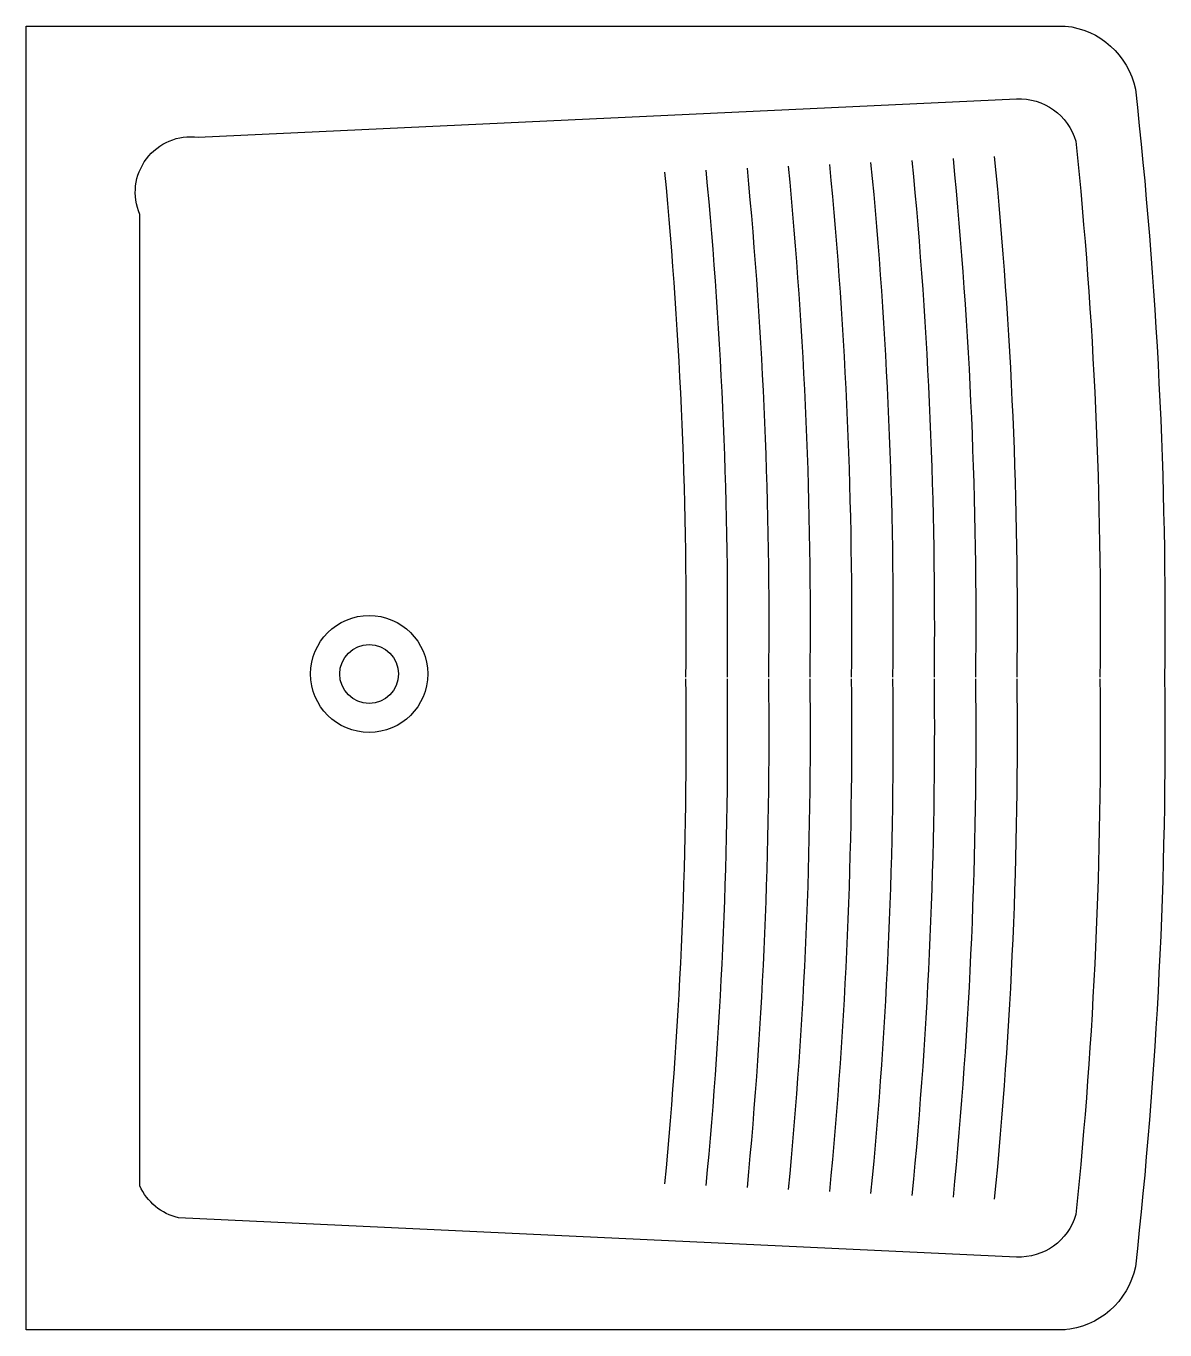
# Model space of a CAD drawing. Extents: x -0.009 to 0.541, y -0.417 to 0.213.
import ezdxf

# ---------------------------------------------------------------- set-up
doc = ezdxf.new("R2010")
doc.units = 0
doc.header["$LTSCALE"] = 0.02
doc.header["$MEASUREMENT"] = 0
doc.layers.get('0').update_dxf_attribs({"linetype": 'CONTINUOUS'})

msp = doc.modelspace()

# ---------------------------------------------------------------- linework, layer by layer
for points in [[(0.49323, -0.4174), (-0.00878, -0.4174), (-0.00878, 0.2126), (0.49323, 0.2126, -0.3292), (0.52709, 0.18217, -0.03066), (0.54122, -0.1024, -0.03066), (0.52709, -0.38698, -0.335655), (0.49235, -0.41748)], [(0.51, -0.10277, -0.028276), (0.49837, -0.36178, -0.343904), (0.46972, -0.38228), (0.06486, -0.36328, -0.23853), (0.0462, -0.34781), (0.0462, 0.12158, -0.582951), (0.0743, 0.15892), (0.46972, 0.17748, -0.343904), (0.49837, 0.15698, -0.028276), (0.51, -0.10204)]]:
    msp.add_lwpolyline(points, format="xyb")
for radius in [0.02828, 0.01421]:
    msp.add_circle((0.15695, -0.10049), radius)
for centre, start, end in [((-1.90409, -0.07525), 359.33095, 5.52801), ((-1.88409, -0.07525), 359.33095, 5.55146), ((-1.86409, -0.07525), 359.33095, 5.57491), ((-1.84409, -0.07525), 359.33095, 5.59836), ((-1.82409, -0.07525), 359.33095, 5.62181), ((-1.98409, -0.07525), 359.33095, 5.43421), ((-1.96409, -0.07525), 359.33095, 5.45766), ((-1.94409, -0.07525), 359.33095, 5.48111), ((-1.92409, -0.07525), 359.33095, 5.50456), ((-1.98409, -0.12956), 354.56579, 0.66905), ((-1.96409, -0.12956), 354.54234, 0.66905), ((-1.94409, -0.12956), 354.51889, 0.66905), ((-1.92409, -0.12956), 354.49544, 0.66905), ((-1.90409, -0.12956), 354.47199, 0.66905), ((-1.88409, -0.12956), 354.44854, 0.66905), ((-1.86409, -0.12956), 354.42509, 0.66905), ((-1.84409, -0.12956), 354.40164, 0.66905), ((-1.82409, -0.12956), 354.37819, 0.66905)]:
    msp.add_arc(centre, 2.29424, start, end)

doc.saveas('drawing.dxf')
